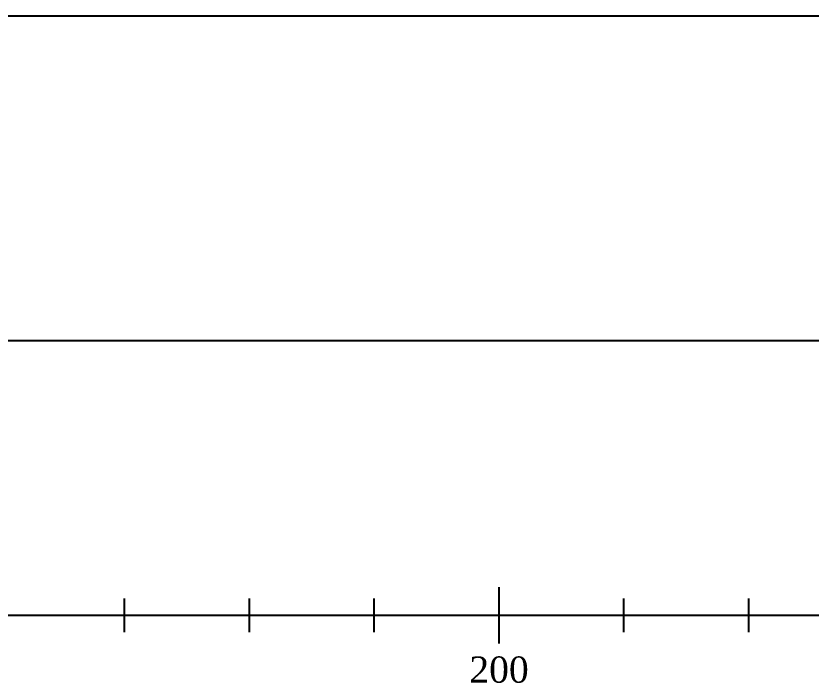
# Model space of a CAD drawing. Header units: metres. Extents: x 5 to 509, y -1 to 159.
# Drawn here: x 196.3 to 260, y 23.6 to 77 of the extents above; entities that cross this region are included whole.
import ezdxf
from ezdxf.enums import TextEntityAlignment as Align

# ---------------------------------------------------------------- set-up
doc = ezdxf.new("R2010")
doc.units = ezdxf.units.M
doc.linetypes.add('DASHED', pattern=[0.6, 0.35, -0.25])
for name, color, linetype in [('BASE', 8, 'Continuous'), ('TEXT', 7, 'Continuous'), ('WAVE', 7, 'Continuous')]:
    doc.layers.add(name, color=color, linetype=linetype)
doc.styles.add('TNR', font='Times New Roman.ttf')

msp = doc.modelspace()

# ---------------------------------------------------------------- linework, layer by layer
at = {"layer": 'BASE'}
for p, q in [((29, 77), (501, 77)), ((29, 51), (501, 51)), ((235, 26.75), (235, 31.25)), ((205, 27.65), (205, 30.35)), ((215, 27.65), (215, 30.35)), ((225, 27.65), (225, 30.35)), ((245, 27.65), (245, 30.35)), ((255, 27.65), (255, 30.35)), ((29, 29), (501, 29))]:
    msp.add_line(p, q, dxfattribs=at)
at = {"layer": 'WAVE', "linetype": 'DASHED'}
for points in [[(95, 77), (495, 77)], [(95, 51), (495, 51)]]:
    msp.add_lwpolyline(points, dxfattribs=at)
at = {"layer": 'WAVE'}
for points in [[(95, 77), (495, 77)], [(95, 51), (495, 51)]]:
    msp.add_lwpolyline(points, dxfattribs=at)

# ---------------------------------------------------------------- texts
at = {"layer": 'TEXT', "style": 'TNR'}
msp.add_text('200', height=2.1, dxfattribs=at).set_placement((235, 25.7), align=Align.TOP_CENTER)

doc.saveas('drawing.dxf')
